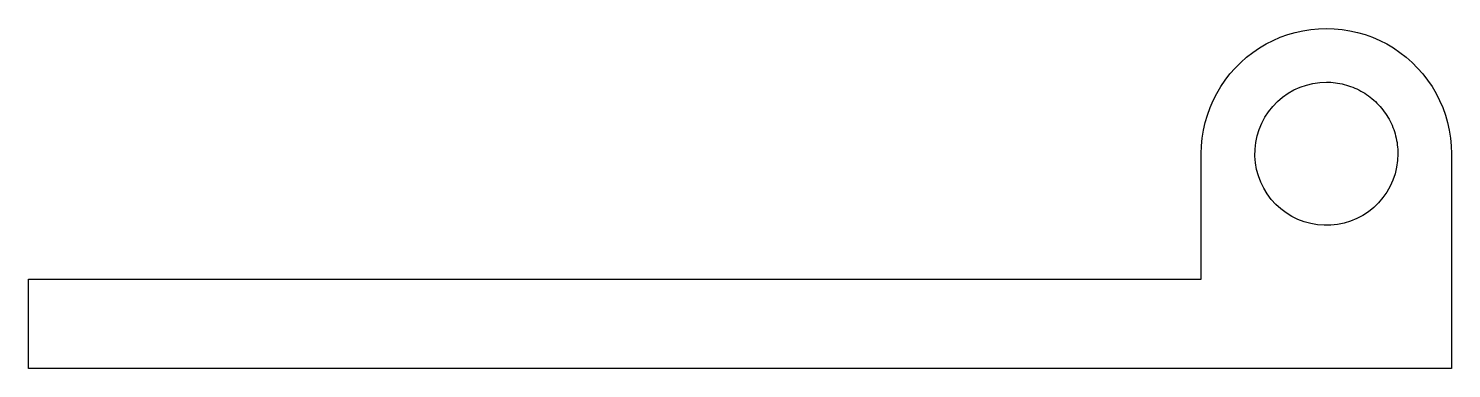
# Model space of a CAD drawing. Header units: metres. Extents: x -52.3 to 27.3, y 0 to 19.
import ezdxf

# ---------------------------------------------------------------- set-up
doc = ezdxf.new("R2010")
doc.units = ezdxf.units.M

msp = doc.modelspace()

# ---------------------------------------------------------------- linework, layer by layer
for points in [[(13.3, 12), (13.314, 12.44), (13.355, 12.877), (13.424, 13.312), (13.52, 13.741), (13.643, 14.163), (13.792, 14.577), (13.966, 14.98), (14.166, 15.372), (14.39, 15.751), (14.637, 16.114), (14.906, 16.462), (15.197, 16.792), (15.508, 17.103), (15.838, 17.394), (16.186, 17.663), (16.549, 17.91), (16.928, 18.134), (17.32, 18.334), (17.723, 18.508), (18.137, 18.657), (18.559, 18.78), (18.988, 18.876), (19.423, 18.945), (19.86, 18.986), (20.3, 19), (20.74, 18.986), (21.177, 18.945), (21.612, 18.876), (22.041, 18.78), (22.463, 18.657), (22.877, 18.508), (23.28, 18.334), (23.672, 18.134), (24.051, 17.91), (24.414, 17.663), (24.762, 17.394), (25.092, 17.103), (25.403, 16.792), (25.694, 16.462), (25.963, 16.114), (26.21, 15.751), (26.434, 15.372), (26.634, 14.98), (26.808, 14.577), (26.957, 14.163), (27.08, 13.741), (27.176, 13.312), (27.245, 12.877), (27.286, 12.44), (27.3, 12)], [(24.3, 12), (24.282, 11.624), (24.229, 11.25), (24.141, 10.884), (24.019, 10.528), (23.864, 10.184), (23.677, 9.857), (23.461, 9.548), (23.216, 9.262), (22.945, 9), (22.651, 8.764), (22.336, 8.557), (22.003, 8.381), (21.655, 8.236), (21.295, 8.126), (20.926, 8.049), (20.551, 8.008), (20.174, 8.002), (19.799, 8.032), (19.427, 8.096), (19.064, 8.196), (18.711, 8.329), (18.373, 8.495), (18.052, 8.692), (17.75, 8.918), (17.472, 9.172), (17.218, 9.45), (16.992, 9.752), (16.795, 10.073), (16.629, 10.411), (16.496, 10.764), (16.396, 11.127), (16.332, 11.499), (16.302, 11.874), (16.308, 12.251), (16.349, 12.626), (16.426, 12.995), (16.536, 13.355), (16.681, 13.703), (16.857, 14.036), (17.064, 14.351), (17.3, 14.645), (17.562, 14.916), (17.848, 15.161), (18.157, 15.377), (18.484, 15.564), (18.828, 15.719), (19.184, 15.841), (19.55, 15.929), (19.924, 15.982), (20.3, 16)], [(20.3, 16), (20.426, 15.998), (20.551, 15.992), (20.676, 15.982), (20.801, 15.968), (20.926, 15.951), (21.05, 15.929), (21.173, 15.904), (21.295, 15.874), (21.416, 15.841), (21.536, 15.804), (21.655, 15.764), (21.772, 15.719), (21.889, 15.671), (22.003, 15.619), (22.116, 15.564), (22.227, 15.505), (22.336, 15.443), (22.443, 15.377), (22.548, 15.308), (22.651, 15.236), (22.752, 15.161), (22.85, 15.082), (22.945, 15), (23.038, 14.916), (23.128, 14.828), (23.216, 14.738), (23.3, 14.645), (23.382, 14.55), (23.461, 14.452), (23.536, 14.351), (23.608, 14.248), (23.677, 14.143), (23.743, 14.036), (23.805, 13.927), (23.864, 13.816), (23.919, 13.703), (23.971, 13.589), (24.019, 13.472), (24.064, 13.355), (24.104, 13.236), (24.141, 13.116), (24.174, 12.995), (24.204, 12.873), (24.229, 12.75), (24.251, 12.626), (24.268, 12.501), (24.282, 12.376), (24.292, 12.251), (24.298, 12.126), (24.3, 12)], [(13.3, 5), (13.3, 5.14), (13.3, 5.28), (13.3, 5.42), (13.3, 5.56), (13.3, 5.7), (13.3, 5.84), (13.3, 5.98), (13.3, 6.12), (13.3, 6.26), (13.3, 6.4), (13.3, 6.54), (13.3, 6.68), (13.3, 6.82), (13.3, 6.96), (13.3, 7.1), (13.3, 7.24), (13.3, 7.38), (13.3, 7.52), (13.3, 7.66), (13.3, 7.8), (13.3, 7.94), (13.3, 8.08), (13.3, 8.22), (13.3, 8.36), (13.3, 8.5), (13.3, 8.64), (13.3, 8.78), (13.3, 8.92), (13.3, 9.06), (13.3, 9.2), (13.3, 9.34), (13.3, 9.48), (13.3, 9.62), (13.3, 9.76), (13.3, 9.9), (13.3, 10.04), (13.3, 10.18), (13.3, 10.32), (13.3, 10.46), (13.3, 10.6), (13.3, 10.74), (13.3, 10.88), (13.3, 11.02), (13.3, 11.16), (13.3, 11.3), (13.3, 11.44), (13.3, 11.58), (13.3, 11.72), (13.3, 11.86), (13.3, 12)], [(13.3, 5), (13.3, 5.14), (13.3, 5.28), (13.3, 5.42), (13.3, 5.56), (13.3, 5.7), (13.3, 5.84), (13.3, 5.98), (13.3, 6.12), (13.3, 6.26), (13.3, 6.4), (13.3, 6.54), (13.3, 6.68), (13.3, 6.82), (13.3, 6.96), (13.3, 7.1), (13.3, 7.24), (13.3, 7.38), (13.3, 7.52), (13.3, 7.66), (13.3, 7.8), (13.3, 7.94), (13.3, 8.08), (13.3, 8.22), (13.3, 8.36), (13.3, 8.5), (13.3, 8.64), (13.3, 8.78), (13.3, 8.92), (13.3, 9.06), (13.3, 9.2), (13.3, 9.34), (13.3, 9.48), (13.3, 9.62), (13.3, 9.76), (13.3, 9.9), (13.3, 10.04), (13.3, 10.18), (13.3, 10.32), (13.3, 10.46), (13.3, 10.6), (13.3, 10.74), (13.3, 10.88), (13.3, 11.02), (13.3, 11.16), (13.3, 11.3), (13.3, 11.44), (13.3, 11.58), (13.3, 11.72), (13.3, 11.86), (13.3, 12)], [(27.3, 12), (27.3, 11.76), (27.3, 11.52), (27.3, 11.28), (27.3, 11.04), (27.3, 10.8), (27.3, 10.56), (27.3, 10.32), (27.3, 10.08), (27.3, 9.84), (27.3, 9.6), (27.3, 9.36), (27.3, 9.12), (27.3, 8.88), (27.3, 8.64), (27.3, 8.4), (27.3, 8.16), (27.3, 7.92), (27.3, 7.68), (27.3, 7.44), (27.3, 7.2), (27.3, 6.96), (27.3, 6.72), (27.3, 6.48), (27.3, 6.24), (27.3, 6), (27.3, 5.76), (27.3, 5.52), (27.3, 5.28), (27.3, 5.04), (27.3, 4.8), (27.3, 4.56), (27.3, 4.32), (27.3, 4.08), (27.3, 3.84), (27.3, 3.6), (27.3, 3.36), (27.3, 3.12), (27.3, 2.88), (27.3, 2.64), (27.3, 2.4), (27.3, 2.16), (27.3, 1.92), (27.3, 1.68), (27.3, 1.44), (27.3, 1.2), (27.3, 0.96), (27.3, 0.72), (27.3, 0.48), (27.3, 0.24), (27.3, 0)], [(-52.3, 0), (-52.3, 0.1), (-52.3, 0.2), (-52.3, 0.3), (-52.3, 0.4), (-52.3, 0.5), (-52.3, 0.6), (-52.3, 0.7), (-52.3, 0.8), (-52.3, 0.9), (-52.3, 1), (-52.3, 1.1), (-52.3, 1.2), (-52.3, 1.3), (-52.3, 1.4), (-52.3, 1.5), (-52.3, 1.6), (-52.3, 1.7), (-52.3, 1.8), (-52.3, 1.9), (-52.3, 2), (-52.3, 2.1), (-52.3, 2.2), (-52.3, 2.3), (-52.3, 2.4), (-52.3, 2.5), (-52.3, 2.6), (-52.3, 2.7), (-52.3, 2.8), (-52.3, 2.9), (-52.3, 3), (-52.3, 3.1), (-52.3, 3.2), (-52.3, 3.3), (-52.3, 3.4), (-52.3, 3.5), (-52.3, 3.6), (-52.3, 3.7), (-52.3, 3.8), (-52.3, 3.9), (-52.3, 4), (-52.3, 4.1), (-52.3, 4.2), (-52.3, 4.3), (-52.3, 4.4), (-52.3, 4.5), (-52.3, 4.6), (-52.3, 4.7), (-52.3, 4.8), (-52.3, 4.9), (-52.3, 5)], [(-52.3, 5), (-50.988, 5), (-49.676, 5), (-48.364, 5), (-47.052, 5), (-45.74, 5), (-44.428, 5), (-43.116, 5), (-41.804, 5), (-40.492, 5), (-39.18, 5), (-37.868, 5), (-36.556, 5), (-35.244, 5), (-33.932, 5), (-32.62, 5), (-31.308, 5), (-29.996, 5), (-28.684, 5), (-27.372, 5), (-26.06, 5), (-24.748, 5), (-23.436, 5), (-22.124, 5), (-20.812, 5), (-19.5, 5), (-18.188, 5), (-16.876, 5), (-15.564, 5), (-14.252, 5), (-12.94, 5), (-11.628, 5), (-10.316, 5), (-9.004, 5), (-7.692, 5), (-6.38, 5), (-5.068, 5), (-3.756, 5), (-2.444, 5), (-1.132, 5), (0.18, 5), (1.492, 5), (2.804, 5), (4.116, 5), (5.428, 5), (6.74, 5), (8.052, 5), (9.364, 5), (10.676, 5), (11.988, 5), (13.3, 5)], [(-20, 5), (-19.334, 5), (-18.668, 5), (-18.002, 5), (-17.336, 5), (-16.67, 5), (-16.004, 5), (-15.338, 5), (-14.672, 5), (-14.006, 5), (-13.34, 5), (-12.674, 5), (-12.008, 5), (-11.342, 5), (-10.676, 5), (-10.01, 5), (-9.344, 5), (-8.678, 5), (-8.012, 5), (-7.346, 5), (-6.68, 5), (-6.014, 5), (-5.348, 5), (-4.682, 5), (-4.016, 5), (-3.35, 5), (-2.684, 5), (-2.018, 5), (-1.352, 5), (-0.686, 5), (-0.02, 5), (0.646, 5), (1.312, 5), (1.978, 5), (2.644, 5), (3.31, 5), (3.976, 5), (4.642, 5), (5.308, 5), (5.974, 5), (6.64, 5), (7.306, 5), (7.972, 5), (8.638, 5), (9.304, 5), (9.97, 5), (10.636, 5), (11.302, 5), (11.968, 5), (12.634, 5), (13.3, 5)], [(27.3, 0), (25.708, 0), (24.116, 0), (22.524, 0), (20.932, 0), (19.34, 0), (17.748, 0), (16.156, 0), (14.564, 0), (12.972, 0), (11.38, 0), (9.788, 0), (8.196, 0), (6.604, 0), (5.012, 0), (3.42, 0), (1.828, 0), (0.236, 0), (-1.356, 0), (-2.948, 0), (-4.54, 0), (-6.132, 0), (-7.724, 0), (-9.316, 0), (-10.908, 0), (-12.5, 0), (-14.092, 0), (-15.684, 0), (-17.276, 0), (-18.868, 0), (-20.46, 0), (-22.052, 0), (-23.644, 0), (-25.236, 0), (-26.828, 0), (-28.42, 0), (-30.012, 0), (-31.604, 0), (-33.196, 0), (-34.788, 0), (-36.38, 0), (-37.972, 0), (-39.564, 0), (-41.156, 0), (-42.748, 0), (-44.34, 0), (-45.932, 0), (-47.524, 0), (-49.116, 0), (-50.708, 0), (-52.3, 0)]]:
    msp.add_lwpolyline(points)

doc.saveas('drawing.dxf')
